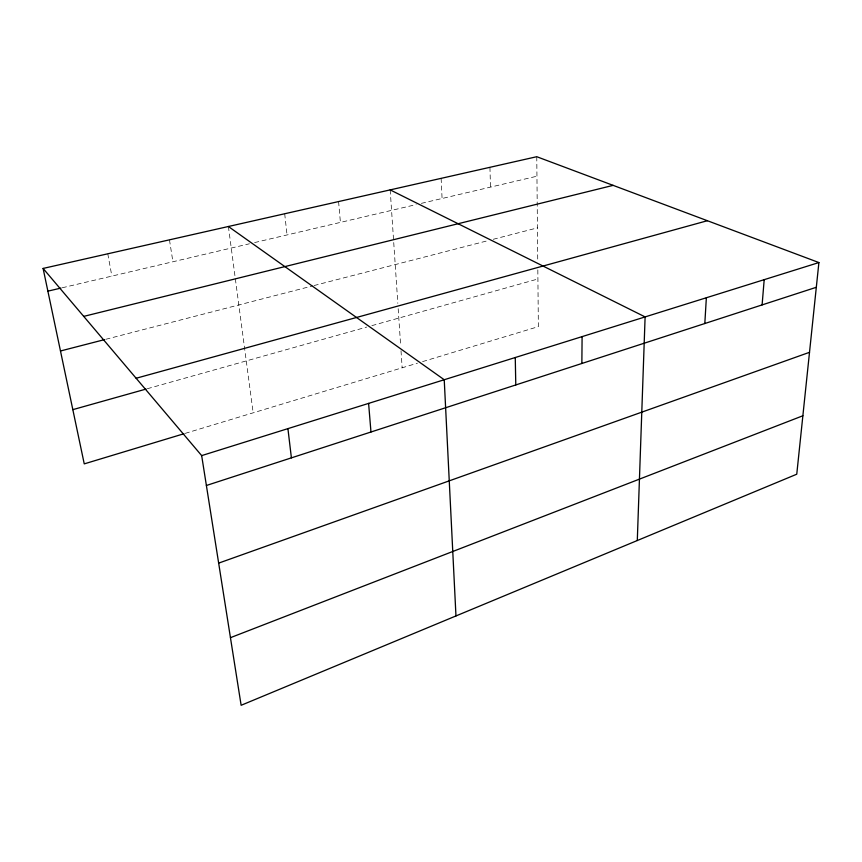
<?xml version="1.0" encoding="UTF-8"?>
<svg xmlns="http://www.w3.org/2000/svg" width="862" height="862" viewBox="0 0 862 862"><rect width="100%" height="100%" fill="white"/><g stroke="black" fill="none" stroke-linecap="round" stroke-linejoin="round"><path stroke-width="0.65" stroke-dasharray="4.31 3.23" d="M185.19 433.37L417.467 363.171M422.574 361.62L538.362 326.633L537.823 269.569M147.337 388.719L366.727 327.075M371.856 325.642L537.91 278.986M105.8 339.294L312.712 285.882M314.016 285.548L488.107 240.617M493.247 239.291L537.435 227.88M62.247 287.768L249.409 243.784M254.602 242.567L416.174 204.585M421.356 203.367L536.951 176.204M107.782 253.805L111.866 276.109M169.469 239.841L172.917 261.757M228.387 226.501L253.159 412.823M284.697 213.754L287.024 234.938M338.583 201.568L340.415 222.396M390.184 189.888L397.824 303.359M398.179 308.704L400.658 345.543M401.013 350.78L402.155 367.794M441.128 178.359L442.077 198.497M489.939 167.303L490.489 187.119M536.767 156.712L537.737 260.162"/><path stroke-width="1.29" d="M581.861 363.484L582.098 336.622M637.298 540.528L645.11 316.914L390.184 189.888M704.814 323.53L706.355 297.756M762.105 304.911L764.195 279.665M818.9 262.554L796.757 474.208L241.134 705.288L201.665 455.61L43.1 268.438L536.767 156.712L818.9 262.554L201.665 455.61M230.445 637.675L802.867 415.775M218.657 563.123L809.515 352.31M206.384 485.489L816.314 287.294M183.908 433.758L84.25 463.875L43.1 268.438M72.828 409.644L146.044 389.074M136.131 378.256L707.379 220.715M60.48 350.985L104.507 339.628M83.722 316.386L613.13 185.362M47.884 291.151L60.943 288.08M228.387 226.501L444.232 379.743L455.966 615.942M287.919 428.629L291.399 457.862M368.602 403.394L370.972 432.013M515.26 357.525L515.788 384.948"/></g></svg>
